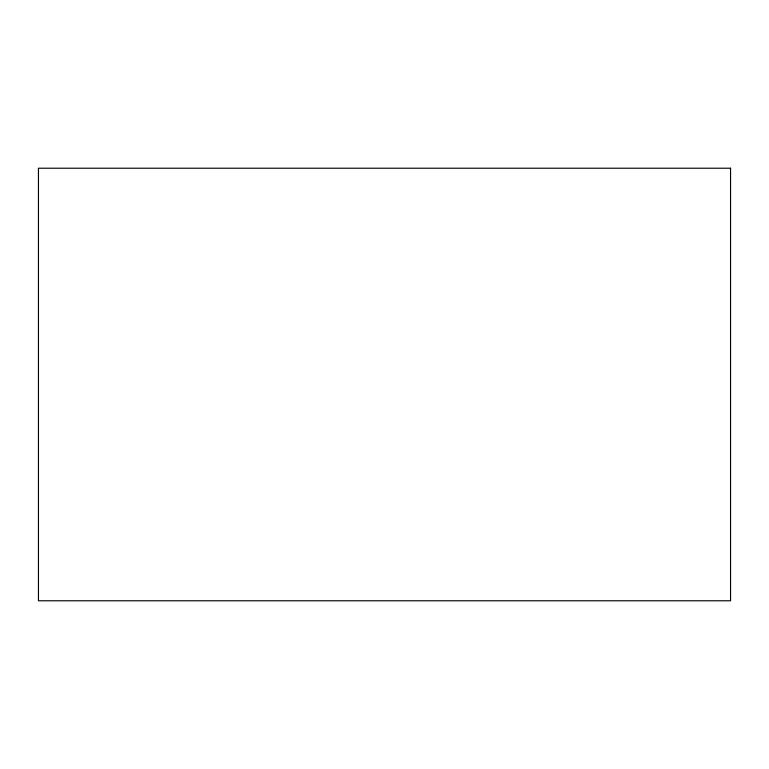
<?xml version="1.0" encoding="UTF-8"?>
<svg xmlns="http://www.w3.org/2000/svg" width="769" height="769" viewBox="0 0 769 769"><rect width="100%" height="100%" fill="white"/><g stroke="black" fill="none" stroke-linecap="round" stroke-linejoin="round"><path stroke-width="1.15" d="M730.55 168.219L38.45 168.219L38.45 600.781L730.55 600.781L730.55 168.219"/></g></svg>
